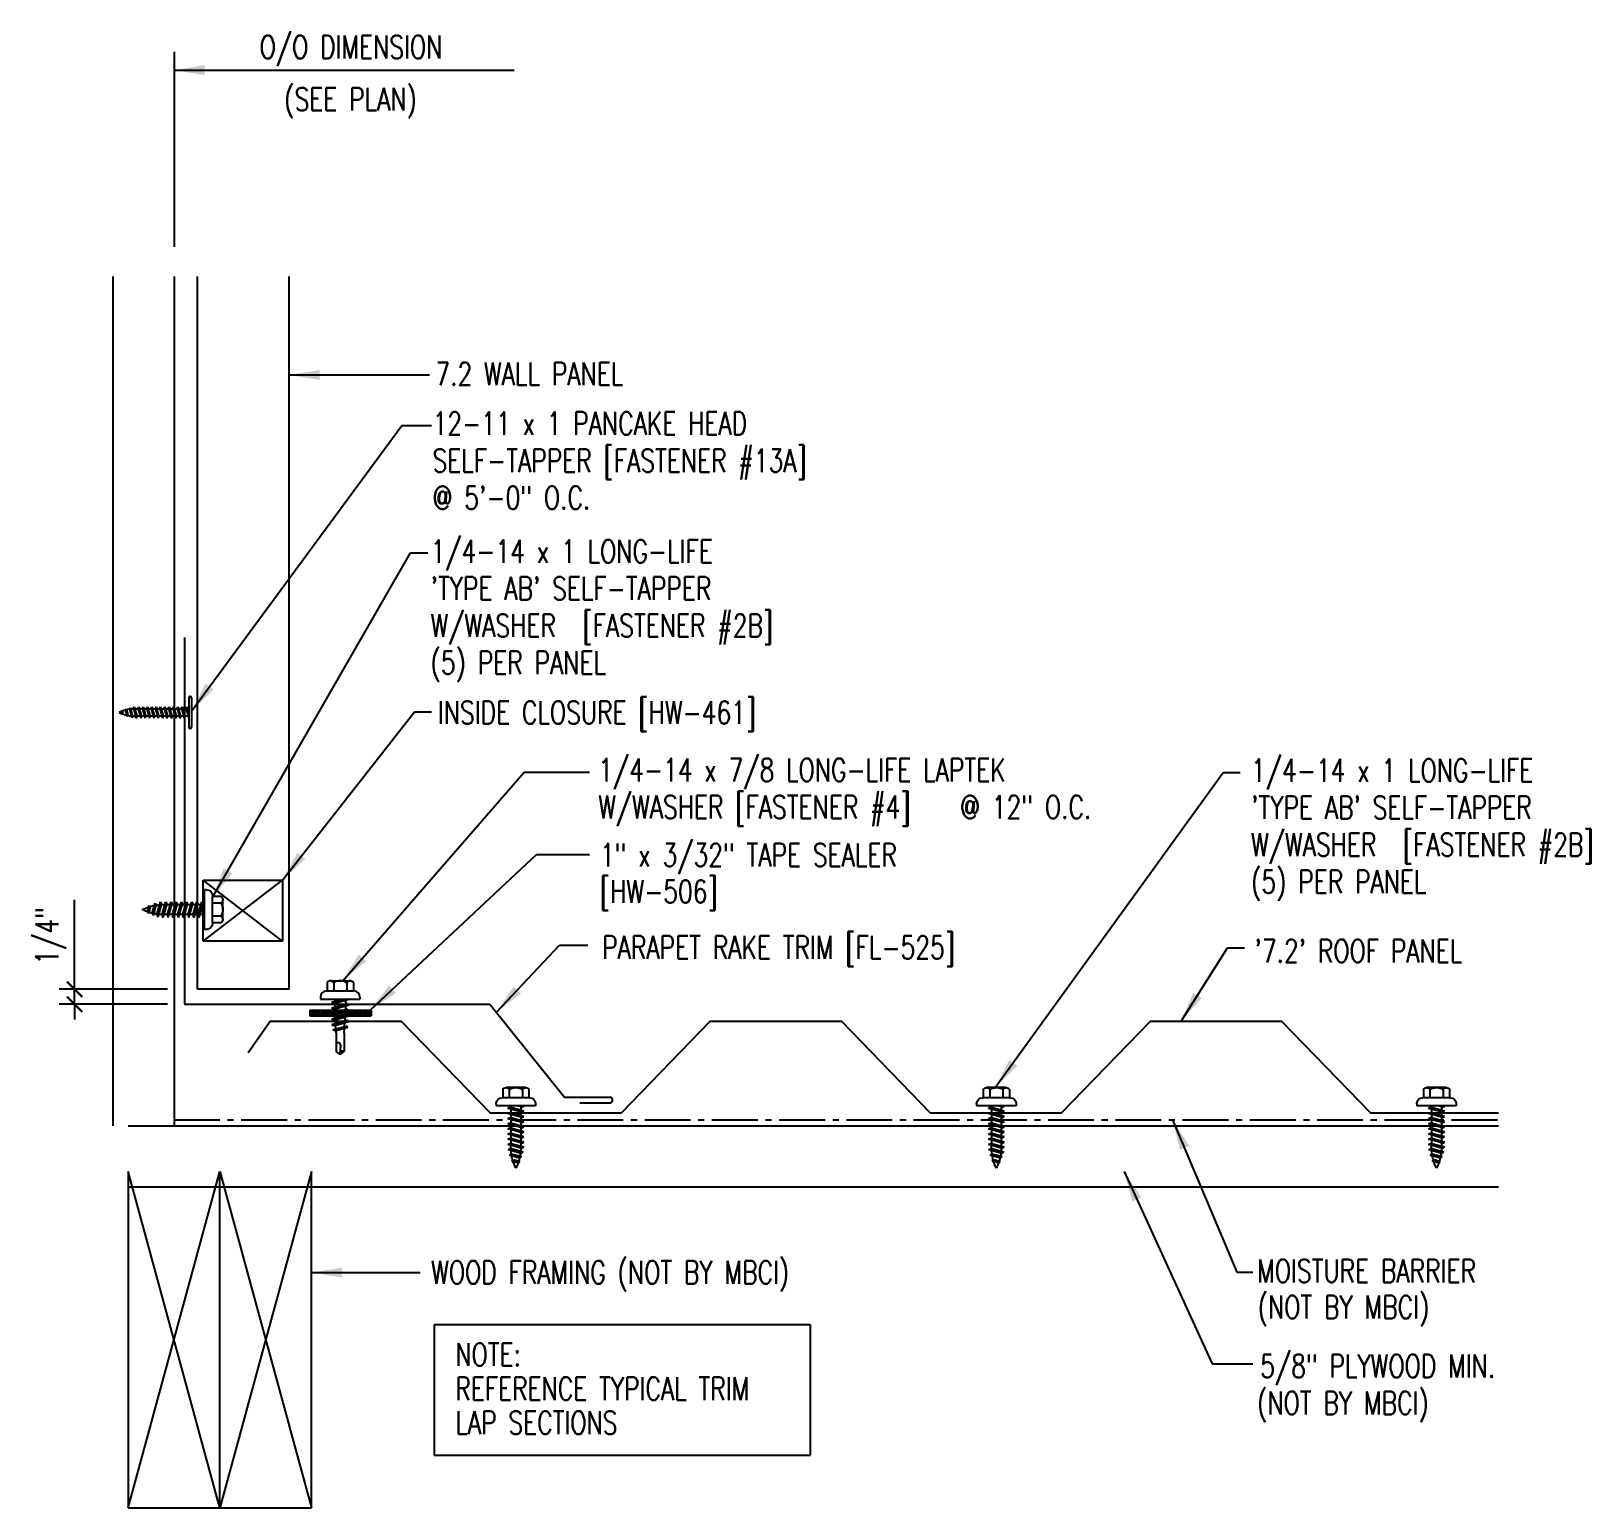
# Model space of a CAD drawing. Extents: x 25 to 50.5, y 25.7 to 49.8.
import ezdxf

# ---------------------------------------------------------------- set-up
doc = ezdxf.new("R2010")
doc.units = 0
doc.header["$LTSCALE"] = 4
doc.header["$MEASUREMENT"] = 0
doc.linetypes.add('CENTER2', pattern=[1.655, 1.5, -0.0625, 0.03, -0.0625])
doc.linetypes.add('CENTER4', pattern=[0.53, 0.375, -0.0625, 0.03, -0.0625])
doc.layers.get('0').update_dxf_attribs({"linetype": 'CONTINUOUS'})
for name, color, linetype in [('BARRIER', 253, 'CENTER2'), ('CLOSURE', 3, 'CONTINUOUS'), ('DIM', 2, 'CONTINUOUS'), ('FASTENER', 9, 'CONTINUOUS'), ('PANEL-S', 11, 'CONTINUOUS'), ('SEALANT', 8, 'CONTINUOUS'), ('TAPE', 9, 'CONTINUOUS'), ('TEXT', 2, 'CONTINUOUS'), ('TRIM', 6, 'CONTINUOUS'), ('WOOD', 3, 'CONTINUOUS')]:
    doc.layers.add(name, color=color, linetype=linetype)
doc.styles.add('TEXT', font='SIMPLEX.shx', dxfattribs={"width": 0.75, "height": 0.375})
doc.styles.add('TEXT1', font='ROMANS.shx', dxfattribs={"width": 0.75, "height": 0.375})
doc.dimstyles.new('DETAIL$7', dxfattribs={"dimscale": 4, "dimtxt": 0.375, "dimasz": 0.125, "dimexe": 0.0625, "dimexo": 0.0625, "dimgap": 0.0625, "dimtad": 1, "dimdec": 4, "dimzin": 3, "dimdsep": 46, "dimlunit": 4, "dimtxsty": 'TEXT', "dimblk": 'ARCHTICK', "dimcen": 0.0625, "dimclrd": 7, "dimclre": 7, "dimclrt": 2, "dimadec": 0, "dimazin": 0, "dimtfac": 0.6, "dimtdec": 4, "dimtmove": 0, "dimatfit": 3, "dimfxl": 0, "dimfrac": 2, "dimtolj": 1, "dimtzin": 0, "dimarcsym": 0})

# ---------------------------------------------------------------- blocks, each defined once
blk = doc.blocks.new('A$C6938402A')
at = {"layer": 'TAPE'}
h = blk.add_hatch(dxfattribs=at)
h.set_pattern_fill('DOTS', color=256, scale=0.35, angle=270, style=0)
h.set_pattern_definition([(270, (-22.332364, -26.379487), (0.021875, -0.0109375), [0, -0.021875])])
h.paths.add_polyline_path([(-0.563, -0.04), (-0.547, -0.132), (0.438, 0.041), (0.422, 0.134)])
at = {"layer": 'SEALANT'}
for p, q in [((-0.563, -0.04), (0.422, 0.134)), ((-0.547, -0.132), (0.438, 0.041)), ((0.422, 0.134), (0.438, 0.041)), ((-0.563, -0.04), (-0.547, -0.132))]:
    blk.add_line(p, q, dxfattribs=at)
blk = doc.blocks.new('_ArchTick')
at = {"color": 0, "const_width": 0.15}
blk.add_lwpolyline([(-0.5, -0.5), (0.5, 0.5)], dxfattribs=at)
blk = doc.blocks.new('FD-F2b')
at = {"layer": 'TEXT', "style": 'TEXT1', "width": 0.75}
for s, p in [('1/4-14 x 1 LONG-LIFE', (0.0047, -0.0408)), ("'TYPE AB' SELF-TAPPER", (0.0047, -0.1926)), ('W/WASHER', (0.0047, -0.3444)), ('[FASTENER #2B]', (0.6255, -0.3444))]:
    blk.add_text(s, height=0.09375, dxfattribs=at).set_placement(p)
blk.add_attdef('(QUANTITY)', (0.0047, -0.4962), '', height=0.0938, dxfattribs=at)
at = {"layer": 'TEXT', "style": 'TEXT1', "flags": 1}
for tag, p in [('Color', (0.0199, -0.7145)), ('Calc', (0.0199, -0.7145)), ('Opt1', (0.0199, -0.7145)), ('Opt2', (0.0199, -0.7145)), ('Opt3', (0.0199, -0.7145)), ('Description', (0.0199, -0.7145)), ('Multiple', (0.0199, -0.7145)), ('Part', (0.0199, -0.7145)), ('Spare1', (0.0199, -0.902)), ('Spare2', (0.0199, -0.902)), ('Spare3', (0.0199, -0.902)), ('Spare4', (0.0199, -0.902)), ('Spare5', (0.0199, -0.902)), ('Spare6', (0.0199, -0.902)), ('Spare7', (0.0199, -0.902)), ('Spare8', (0.0199, -0.902)), ('Spare9', (0.0199, -0.902)), ('Spare10', (0.0199, -0.902))]:
    blk.add_attdef(tag, p, '', height=0.0938, dxfattribs=at)
blk = doc.blocks.new('FZ6')
at = {"layer": 'FASTENER'}
for p, q in [((-0.215, 0.305), (-0.215, 0.171)), ((-0.161, 0.337), (0.161, 0.337)), ((-0.107, 0.305), (-0.107, 0.171)), ((0.107, 0.305), (0.107, 0.171)), ((0.215, 0.305), (0.215, 0.171)), ((-0.324, 0.071), (-0.324, 0.037)), ((-0.324, 0.037), (0.324, 0.037)), ((-0.224, 0.171), (0.215, 0.171)), ((-0.129, 0.035), (-0.124, 0.037)), ((-0.096, 0.017), (-0.129, 0.035)), ((-0.129, -0.049), (0.096, 0.015)), ((-0.124, 0.037), (-0.08, 0.037)), ((-0.096, 0.017), (-0.025, 0.037)), ((-0.08, 0.037), (0.08, 0.037)), ((-0.08, 0.021), (-0.08, -0.035)), ((0.08, 0.037), (0.08, 0.011)), ((0.129, -0.003), (0.096, 0.015)), ((0.324, 0.071), (0.324, 0.037)), ((-0.096, -0.068), (-0.129, -0.049)), ((-0.129, -0.134), (0.096, -0.069)), ((-0.096, -0.152), (-0.129, -0.134)), ((-0.129, -0.218), (0.096, -0.154)), ((-0.096, -0.237), (-0.129, -0.218)), ((-0.129, -0.303), (0.096, -0.238)), ((-0.096, -0.068), (0.129, -0.004)), ((-0.096, -0.152), (0.129, -0.088)), ((-0.096, -0.237), (0.129, -0.172)), ((-0.08, -0.063), (-0.08, -0.12)), ((-0.08, -0.148), (-0.08, -0.204)), ((-0.08, -0.232), (-0.08, -0.288)), ((0.08, -0.016), (0.08, -0.074)), ((0.08, -0.102), (0.08, -0.158)), ((0.08, -0.186), (0.08, -0.243)), ((0.129, -0.088), (0.096, -0.069)), ((0.129, -0.172), (0.096, -0.154)), ((0.129, -0.257), (0.096, -0.238)), ((-0.096, -0.321), (-0.129, -0.303)), ((-0.129, -0.387), (0.096, -0.323)), ((-0.096, -0.406), (-0.129, -0.387)), ((-0.129, -0.471), (0.096, -0.407)), ((-0.096, -0.49), (-0.129, -0.471)), ((-0.129, -0.556), (0.096, -0.491)), ((-0.096, -0.321), (0.129, -0.257)), ((-0.096, -0.406), (0.129, -0.341)), ((-0.096, -0.49), (0.129, -0.426)), ((-0.096, -0.575), (0.129, -0.51)), ((-0.08, -0.317), (-0.08, -0.373)), ((-0.08, -0.401), (-0.08, -0.457)), ((-0.08, -0.485), (-0.08, -0.542)), ((0.08, -0.27), (0.08, -0.327)), ((0.08, -0.355), (0.08, -0.412)), ((0.08, -0.44), (0.08, -0.496)), ((0.129, -0.341), (0.096, -0.323)), ((0.129, -0.426), (0.096, -0.407)), ((0.129, -0.51), (0.096, -0.491)), ((-0.096, -0.575), (-0.129, -0.556)), ((-0.129, -0.64), (0.096, -0.576)), ((-0.096, -0.659), (-0.129, -0.64)), ((-0.121, -0.722), (0.092, -0.662)), ((-0.088, -0.741), (-0.121, -0.722)), ((-0.096, -0.659), (0.129, -0.595)), ((-0.095, -0.799), (0.071, -0.752)), ((-0.088, -0.741), (0.125, -0.68)), ((-0.08, -0.57), (-0.08, -0.626)), ((0.104, -0.771), (0.071, -0.752)), ((0.08, -0.524), (0.08, -0.58)), ((0.125, -0.68), (0.092, -0.662)), ((0.129, -0.595), (0.096, -0.576)), ((-0.061, -0.818), (-0.095, -0.799)), ((-0.063, -0.877), (0.034, -0.847)), ((-0.029, -0.895), (-0.063, -0.877)), ((-0.061, -0.818), (0.104, -0.771)), ((-0.029, -0.895), (0.068, -0.866)), ((0.068, -0.866), (0.034, -0.847))]:
    blk.add_line(p, q, dxfattribs=at)
for centre, radius, start, end in [((-0.161, 0.274), 0.0628, 29.8754, 150.1246), ((0, 0.141), 0.196, 56.9974, 123.0026), ((0.161, 0.274), 0.0628, 29.8754, 150.1246), ((-0.224, 0.071), 0.1, 90, 180), ((0.224, 0.071), 0.1, 0, 90), ((0.676, -0.642), 0.757, 180.9696, 185.1765), ((0.676, -0.642), 0.757, 187.255, 191.3837), ((-0.676, -0.642), 0.757, 351.6648, 356.0901), ((-0.676, -0.642), 0.757, 358.2537, 2.5109), ((0.676, -0.642), 0.757, 193.4363, 197.6723), ((0.676, -0.642), 0.757, 199.1495, 206.7351), ((-0.676, -0.642), 0.757, 333.2649, 342.2085), ((-0.676, -0.642), 0.757, 343.5473, 349.3968)]:
    blk.add_arc(centre, radius, start, end, dxfattribs=at)
blk = doc.blocks.new('st7')
at = {"layer": 'FASTENER'}
for p, q in [((-0.24, 0.082), (0.24, 0.082)), ((-0.24, 0.037), (0.24, 0.037)), ((-0.093, 0.003), (0.027, 0.037)), ((-0.069, -0.011), (-0.093, 0.003)), ((-0.069, -0.011), (0.095, 0.036)), ((-0.057, 0.037), (-0.057, 0.013)), ((0.059, 0.026), (0.059, -0.025)), ((-0.093, -0.069), (0.071, -0.022)), ((-0.069, -0.082), (-0.093, -0.069)), ((-0.093, -0.14), (0.071, -0.093)), ((-0.069, -0.154), (-0.093, -0.14)), ((-0.093, -0.212), (0.071, -0.165)), ((-0.069, -0.225), (-0.093, -0.212)), ((-0.093, -0.283), (0.071, -0.236)), ((-0.069, -0.082), (0.095, -0.036)), ((-0.069, -0.154), (0.095, -0.107)), ((-0.069, -0.225), (0.095, -0.178)), ((-0.069, -0.296), (0.095, -0.25)), ((-0.057, -0.008), (-0.057, -0.059)), ((-0.057, -0.079), (-0.057, -0.13)), ((-0.057, -0.15), (-0.057, -0.201)), ((-0.057, -0.222), (-0.057, -0.273)), ((0.059, -0.046), (0.059, -0.097)), ((0.059, -0.117), (0.059, -0.168)), ((0.059, -0.189), (0.059, -0.239)), ((0.095, -0.036), (0.071, -0.022)), ((0.095, -0.107), (0.071, -0.093)), ((0.095, -0.178), (0.071, -0.165)), ((0.095, -0.25), (0.071, -0.236)), ((-0.069, -0.296), (-0.093, -0.283)), ((-0.093, -0.354), (0.071, -0.307)), ((-0.069, -0.368), (-0.093, -0.354)), ((-0.093, -0.426), (0.071, -0.379)), ((-0.069, -0.439), (-0.093, -0.426)), ((-0.093, -0.497), (0.071, -0.45)), ((-0.069, -0.511), (-0.093, -0.497)), ((-0.069, -0.368), (0.095, -0.321)), ((-0.069, -0.439), (0.095, -0.392)), ((-0.069, -0.511), (0.095, -0.464)), ((-0.057, -0.293), (-0.057, -0.344)), ((-0.057, -0.365), (-0.057, -0.415)), ((-0.057, -0.436), (-0.057, -0.487)), ((-0.057, -0.507), (-0.057, -0.558)), ((0.059, -0.26), (0.059, -0.311)), ((0.059, -0.331), (0.059, -0.382)), ((0.059, -0.403), (0.059, -0.454)), ((0.059, -0.474), (0.059, -0.525)), ((0.095, -0.321), (0.071, -0.307)), ((0.095, -0.392), (0.071, -0.379)), ((0.095, -0.464), (0.071, -0.45)), ((-0.093, -0.568), (0.071, -0.522)), ((-0.069, -0.582), (-0.093, -0.568)), ((-0.093, -0.64), (0.071, -0.593)), ((-0.069, -0.653), (-0.093, -0.64)), ((-0.093, -0.711), (0.071, -0.664)), ((-0.069, -0.725), (-0.093, -0.711)), ((-0.093, -0.782), (0.071, -0.736)), ((-0.069, -0.582), (0.095, -0.535)), ((-0.069, -0.653), (0.095, -0.606)), ((-0.069, -0.725), (0.095, -0.678)), ((-0.069, -0.796), (0.095, -0.749)), ((-0.057, -0.579), (-0.057, -0.629)), ((-0.057, -0.65), (-0.057, -0.701)), ((-0.057, -0.721), (-0.057, -0.772)), ((0.059, -0.545), (0.059, -0.596)), ((0.059, -0.617), (0.059, -0.668)), ((0.059, -0.688), (0.059, -0.739)), ((0.059, -0.759), (0.059, -0.81)), ((0.095, -0.535), (0.071, -0.522)), ((0.095, -0.606), (0.071, -0.593)), ((0.095, -0.678), (0.071, -0.664)), ((0.095, -0.749), (0.071, -0.736)), ((-0.069, -0.796), (-0.093, -0.782)), ((-0.093, -0.854), (0.071, -0.807)), ((-0.069, -0.867), (-0.093, -0.854)), ((-0.078, -0.921), (0.061, -0.881)), ((-0.054, -0.934), (-0.078, -0.921)), ((-0.069, -0.867), (0.095, -0.821)), ((-0.058, -0.986), (0.041, -0.958)), ((-0.034, -1), (-0.058, -0.986)), ((-0.057, -0.793), (-0.057, -0.844)), ((-0.054, -0.934), (0.085, -0.895)), ((-0.034, -1), (0.065, -0.972)), ((0.065, -0.972), (0.041, -0.958)), ((0.059, -0.831), (0.059, -0.861)), ((0.085, -0.895), (0.061, -0.881)), ((0.095, -0.821), (0.071, -0.807)), ((-0.03, -1.05), (0.006, -1.04)), ((-0.006, -1.063), (-0.03, -1.05)), ((-0.006, -1.063), (0.03, -1.053)), ((0.03, -1.053), (0.006, -1.04))]:
    blk.add_line(p, q, dxfattribs=at)
for centre, radius, start, end in [((-0.238, 0.06), 0.0227, 94.6639, 265.3361), ((0.238, 0.06), 0.0227, 274.6639, 85.3361), ((0.502, -0.853), 0.56, 181.0834, 186.2136), ((0.502, -0.853), 0.56, 188.2489, 193.282), ((0.502, -0.853), 0.56, 194.889, 200.3099), ((-0.501, -0.853), 0.56, 339.4684, 347.2016), ((-0.501, -0.853), 0.56, 348.7524, 354.9475), ((-0.501, -0.853), 0.56, 357.0874, 0.7958), ((0.502, -0.853), 0.56, 201.1572, 206.3807), ((-0.501, -0.853), 0.56, 333.6193, 338.828)]:
    blk.add_arc(centre, radius, start, end, dxfattribs=at)
blk = doc.blocks.new('FD-F13A')
at = {"layer": 'TEXT', "style": 'TEXT1', "width": 0.75}
for s, p in [('12-11 x 1 PANCAKE HEAD', (0.0047, -0.0408)), ('SELF-TAPPER [FASTENER #13A]', (0.0047, -0.1926))]:
    blk.add_text(s, height=0.09375, dxfattribs=at).set_placement(p)
blk.add_attdef('(QUANTITY)', (0.0047, -0.3444), '', height=0.0938, dxfattribs=at)
blk = doc.blocks.new('A$C30686E82')
for p, q in [((-2.715, 0.761), (3.437, 0.761)), ((-2.715, 0.761), (-2.715, -1.379)), ((3.437, 0.761), (3.437, -1.379)), ((-2.715, -1.379), (3.437, -1.379))]:
    blk.add_line(p, q)
at = {"layer": 'TEXT', "style": 'TEXT1', "width": 0.75}
for s, p in [('NOTE:', (-2.368, 0.081)), ('REFERENCE TYPICAL TRIM', (-2.368, -0.477)), ('LAP SECTIONS', (-2.368, -1.035))]:
    blk.add_text(s, height=0.375, dxfattribs=at).set_placement(p)
blk = doc.blocks.new('FD-F4')
at = {"layer": 'TEXT', "style": 'TEXT1', "width": 0.75}
for s, p in [('1/4-14 x 7/8 LONG-LIFE LAPTEK', (0.0047, -0.0408)), ('W/WASHER [FASTENER #4]', (0.0047, -0.1926))]:
    blk.add_text(s, height=0.09375, dxfattribs=at).set_placement(p)
blk.add_attdef('(QUANTITY)', (1.4847, -0.1926), '', height=0.0938, dxfattribs=at)
blk = doc.blocks.new('fz5')
at = {"layer": 'FASTENER'}
for p, q in [((-0.217, 0.305), (-0.217, 0.171)), ((-0.163, 0.337), (0.159, 0.337)), ((-0.108, 0.305), (-0.108, 0.171)), ((0.105, 0.305), (0.105, 0.171)), ((0.214, 0.305), (0.214, 0.171)), ((-0.326, 0.071), (-0.326, 0.037)), ((-0.326, 0.037), (0.322, 0.037)), ((-0.226, 0.171), (0.214, 0.171)), ((-0.141, -0.014), (0.037, 0.037)), ((-0.105, -0.034), (0.137, 0.035)), ((-0.088, 0.037), (-0.088, 0.001)), ((-0.088, 0.037), (0.085, 0.037)), ((0.085, 0.037), (0.134, 0.037)), ((0.085, 0.02), (0.085, -0.041)), ((0.137, 0.035), (0.134, 0.037)), ((0.322, 0.071), (0.322, 0.037)), ((-0.105, -0.034), (-0.141, -0.014)), ((-0.141, -0.105), (0.102, -0.036)), ((-0.105, -0.125), (-0.141, -0.105)), ((-0.141, -0.196), (0.102, -0.127)), ((-0.105, -0.216), (-0.141, -0.196)), ((-0.141, -0.287), (0.102, -0.217)), ((-0.105, -0.125), (0.137, -0.056)), ((-0.105, -0.216), (0.137, -0.147)), ((-0.105, -0.307), (0.137, -0.238)), ((-0.088, -0.029), (-0.088, -0.09)), ((-0.088, -0.12), (-0.088, -0.181)), ((-0.084, -0.27), (-0.088, -0.211)), ((0.077, -0.315), (0.082, -0.253)), ((0.084, -0.223), (0.085, -0.211)), ((0.085, -0.071), (0.085, -0.131)), ((0.085, -0.162), (0.085, -0.211)), ((0.137, -0.056), (0.102, -0.036)), ((0.137, -0.147), (0.102, -0.127)), ((0.137, -0.238), (0.102, -0.217)), ((-0.105, -0.307), (-0.141, -0.287)), ((-0.141, -0.378), (0.102, -0.308)), ((-0.105, -0.398), (-0.141, -0.378)), ((-0.122, -0.463), (0.089, -0.403)), ((-0.086, -0.483), (-0.122, -0.463)), ((-0.105, -0.398), (0.137, -0.328)), ((-0.086, -0.483), (0.124, -0.423)), ((-0.078, -0.36), (-0.082, -0.3)), ((-0.071, -0.449), (-0.075, -0.389)), ((-0.066, -0.516), (-0.069, -0.478)), ((0.063, -0.515), (0.068, -0.439)), ((0.071, -0.408), (0.075, -0.346)), ((0.124, -0.423), (0.089, -0.403)), ((0.137, -0.328), (0.102, -0.308)), ((-0.066, -0.516), (-0.066, -0.82)), ((-0.003, -0.854), (0.009, -0.714)), ((0.063, -0.516), (0.063, -0.82)), ((-0.002, -0.866), (-0.066, -0.82)), ((-0.002, -0.866), (0.063, -0.82))]:
    blk.add_line(p, q, dxfattribs=at)
for centre, radius, start, end in [((-0.163, 0.274), 0.0628, 29.8754, 150.1246), ((-0.002, 0.141), 0.196, 56.9974, 123.0026), ((0.159, 0.274), 0.0628, 29.8754, 150.1246), ((-0.226, 0.071), 0.1, 90, 180), ((0.222, 0.071), 0.1, 0, 90), ((-0.036, -0.723), 0.0461, 11.1445, 130.906), ((0.073, -0.516), 0.01, 175.9484, 180), ((0.039, -0.855), 0.0422, 55.4585, 194.8454)]:
    blk.add_arc(centre, radius, start, end, dxfattribs=at)

msp = doc.modelspace()

# ---------------------------------------------------------------- linework, layer by layer
at = {"layer": 'BARRIER', "linetype": 'CENTER4', "ltscale": 0.5}
msp.add_line((27.343, 32.003), (49.011, 32.003), dxfattribs=at)
at = {"layer": 'CLOSURE'}
for p, q in [((27.819, 34.925), (27.819, 35.925)), ((27.819, 35.925), (29.117, 35.925)), ((27.819, 34.925), (29.117, 35.925)), ((29.117, 34.925), (27.819, 35.925)), ((29.117, 35.925), (29.117, 34.925)), ((29.117, 34.925), (27.819, 34.925))]:
    msp.add_line(p, q, dxfattribs=at)
at = {"layer": 'DIM', "color": 7}
msp.add_line((27.343, 49.474), (27.343, 46.285), dxfattribs=at)
at = {"layer": 'PANEL-S'}
for p, q in [((27.727, 34.138), (27.727, 45.798)), ((29.227, 34.138), (29.227, 45.798)), ((29.227, 34.138), (27.727, 34.138))]:
    msp.add_line(p, q, dxfattribs=at)
msp.add_lwpolyline([(28.554, 33.1), (28.915, 33.616), (31.061, 33.616), (32.515, 32.116), (34.661, 32.116), (36.115, 33.616), (38.261, 33.616), (39.715, 32.116), (41.861, 32.116), (43.315, 33.616), (45.461, 33.616), (46.915, 32.116), (49.009, 32.116)], dxfattribs=at)
at = {"layer": 'TEXT', "color": 7}
for p, q in [((25.716, 34.138), (25.716, 35.6)), ((27.236, 34.138), (25.466, 34.138)), ((25.716, 33.892), (25.716, 34.138)), ((27.236, 33.892), (25.466, 33.892)), ((25.716, 33.892), (25.716, 33.642))]:
    msp.add_line(p, q, dxfattribs=at)
at = {"layer": 'TRIM'}
for p, q in [((27.512, 39.892), (27.512, 33.892)), ((27.512, 33.892), (32.512, 33.892)), ((32.512, 33.892), (33.733, 32.372)), ((33.733, 32.372), (34.483, 32.372)), ((33.983, 32.278), (34.483, 32.278))]:
    msp.add_line(p, q, dxfattribs=at)
msp.add_arc((34.466, 32.325), 0.0499, 290.0262, 69.9738, dxfattribs=at)
at = {"layer": 'WOOD'}
for p, q in [((26.343, 45.802), (26.343, 31.903)), ((27.343, 45.802), (27.343, 31.903)), ((26.593, 31.903), (49.011, 31.903)), ((26.593, 31.153), (26.593, 25.653)), ((26.593, 25.653), (28.093, 31.153)), ((28.093, 25.653), (26.593, 31.153)), ((28.093, 25.653), (28.093, 31.153)), ((28.093, 31.153), (29.593, 25.653)), ((29.593, 31.153), (28.093, 25.653)), ((29.593, 25.653), (29.593, 31.153)), ((26.593, 30.903), (49.011, 30.903)), ((26.593, 25.653), (29.593, 25.653))]:
    msp.add_line(p, q, dxfattribs=at)

# ---------------------------------------------------------------- block references
msp.add_blockref('A$C30686E82', (34.314, 27.893))
at = {"layer": 'FASTENER', "rotation": 270.0000000000003}
msp.add_blockref('st7', (27.547, 38.666), dxfattribs=at)
at = {"layer": 'FASTENER', "xscale": -1, "rotation": 270}
msp.add_blockref('FZ6', (27.804, 35.441), dxfattribs=at)
at = {"layer": 'FASTENER'}
msp.add_blockref('fz5', (30.063, 33.938), dxfattribs=at)
at = {"layer": 'FASTENER', "xscale": -1}
for p in [(32.935, 32.192), (40.796, 32.192), (47.996, 32.192)]:
    msp.add_blockref('FZ6', p, dxfattribs=at)
at = {"layer": 'TEXT', "xscale": 4, "yscale": 4, "zscale": 4}
for name, p, values in [('FD-F13A', (31.554, 43.371), {'(QUANTITY)': '@ 5\'-0" O.C.'}), ('FD-F2b', (31.522, 41.279), {'(QUANTITY)': '(5) PER PANEL'}), ('FD-F4', (34.264, 37.702), {'(QUANTITY)': '@ 12" O.C.'}), ('FD-F2b', (44.945, 37.694), {'(QUANTITY)': '(5) PER PANEL'})]:
    msp.add_blockref(name, p, dxfattribs=at).add_auto_attribs(values)
at = {"layer": 'TEXT', "color": 7, "xscale": 0.25, "yscale": 0.25, "zscale": 0.25}
for p, rotation in [((25.716, 34.138), 270), ((25.716, 33.892), 90)]:
    msp.add_blockref('_ArchTick', p, dxfattribs=dict(at, rotation=rotation))
at = {"layer": 'TEXT', "rotation": 350.0000000000001}
msp.add_blockref('A$C6938402A', (30.127, 33.738), dxfattribs=at)

# ---------------------------------------------------------------- texts
at = {"layer": 'TEXT', "style": 'TEXT1', "width": 0.75}
for s, p in [('O/O DIMENSION', (28.744, 49.367)), ('(SEE PLAN)', (29.147, 48.513)), ('7.2 WALL PANEL', (31.62, 44.019)), ('INSIDE CLOSURE [HW-461]', (31.661, 38.478)), ('1" x 3/32" TAPE SEALER', (34.311, 36.148)), ('[HW-506]', (34.311, 35.55)), ('PARAPET RAKE TRIM [FL-525]', (34.348, 34.634)), ("'7.2' ROOF PANEL", (45.019, 34.577)), ('WOOD FRAMING (NOT BY MBCI)', (31.55, 29.318)), ('MOISTURE BARRIER', (45.062, 29.342)), ('(NOT BY MBCI)', (45.072, 28.749)), ('5/8" PLYWOOD MIN.', (45.113, 27.786)), ('(NOT BY MBCI)', (45.062, 27.181))]:
    msp.add_text(s, height=0.375, dxfattribs=at).set_placement(p)
at = {"layer": 'TEXT', "color": 2, "insert": (25.328, 35.012), "char_height": 0.375, "attachment_point": 5, "rotation": 90, "style": 'TEXT1'}
msp.add_mtext('\\A1;1/4"', dxfattribs=at)

# ---------------------------------------------------------------- leaders
at = {"layer": 'DIM'}
msp.add_leader([(27.343, 49.176), (32.905, 49.176)], dimstyle='DETAIL$7', dxfattribs=at)
at = {"layer": 'TEXT'}
for points in [[(29.227, 44.188), (30.386, 44.188), (31.523, 44.188)], [(27.629, 38.686), (31.071, 43.361), (31.557, 43.361)], [(27.975, 35.641), (31.213, 41.278), (31.494, 41.278)], [(29.117, 35.925), (31.276, 38.675), (31.557, 38.675)], [(30.097, 34.271), (33.069, 37.692), (34.142, 37.692)], [(40.779, 32.529), (44.508, 37.682), (44.786, 37.682)], [(30.551, 33.796), (33.275, 36.344), (34.142, 36.344)], [(32.617, 33.761), (33.647, 34.859), (34.115, 34.859)], [(43.821, 33.616), (44.578, 34.817), (44.853, 34.817)], [(43.68, 32.003), (44.732, 29.51), (44.99, 29.51)], [(42.886, 31.153), (44.325, 28.008), (44.99, 28.008)], [(29.593, 29.502), (30.914, 29.502), (31.372, 29.502)]]:
    msp.add_leader(points, dimstyle='DETAIL$7', dxfattribs=at)

doc.saveas('drawing.dxf')
